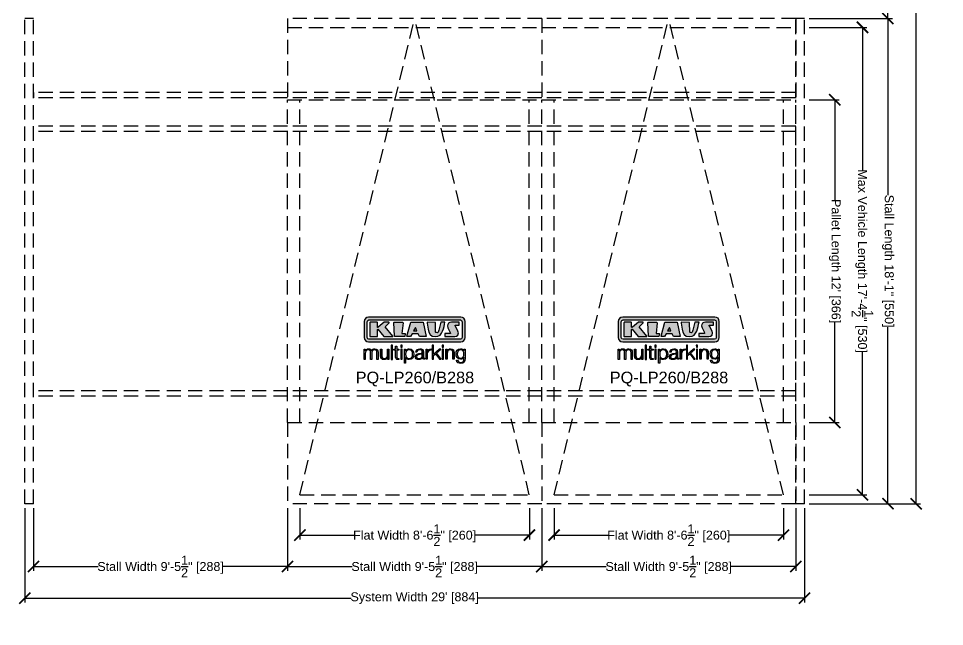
# Model space of a CAD drawing. Extents: x -210816 to 22943, y 10566 to 41486.
# Drawn here: x 12398.8 to 12812, y 19899.2 to 20170.5 of the extents above; entities that cross this region are included whole.
import ezdxf

# ---------------------------------------------------------------- set-up
doc = ezdxf.new("R2010")
doc.units = 0
doc.header["$MEASUREMENT"] = 0
doc.linetypes.add('DASHED', pattern=[0.2067, 0.1654, -0.0413])
doc.linetypes.add('HIDDEN', pattern=[9.525, 6.35, -3.175])
doc.layers.get('0').update_dxf_attribs({"linetype": 'CONTINUOUS'})
doc.layers.get('DEFPOINTS').update_dxf_attribs({"linetype": 'CONTINUOUS'})
for name, color, linetype in [('DIM', 6, 'CONTINUOUS'), ('KLAUS', 30, 'CONTINUOUS'), ('LOGO', 7, 'CONTINUOUS')]:
    doc.layers.add(name, color=color, linetype=linetype)
doc.styles.get("Standard").update_dxf_attribs({"font": 'arial.ttf'})
doc.dimstyles.get("Standard").update_dxf_attribs({"dimtxt": 5, "dimasz": 5, "dimexe": 2, "dimexo": 2, "dimgap": 0.09, "dimtad": 0, "dimtih": 1, "dimtoh": 1, "dimdec": 1, "dimzin": 0, "dimdsep": 46, "dimlunit": 4, "dimtxsty": 'Standard', "dimblk": 'ARCHTICK', "dimcen": -0.09, "dimadec": 0, "dimazin": 0, "dimtfac": 1, "dimtdec": 4, "dimtofl": 0, "dimtmove": 0, "dimatfit": 3, "dimldrblk": 'ARCHTICK', "dimfxl": 1, "dimtolj": 1, "dimtzin": 0, "dimarcsym": 0})

# ---------------------------------------------------------------- blocks, each defined once
blk = doc.blocks.new('KLAUS')
at = {"layer": 'LOGO'}
h = blk.add_hatch(color=8, dxfattribs=at)
h.dxf.hatch_style = 2
edge = h.paths.add_edge_path()
edge.add_spline(control_points=[(3.6, 29.09), (2.88, 29.09), (2.3, 28.51), (2.3, 27.8), (2.3, 27.8), (2.3, 16.11), (2.3, 16.11), (2.3, 15.39), (2.88, 14.81), (3.6, 14.81), (3.6, 14.81), (71.16, 14.81), (71.16, 14.81), (71.88, 14.81), (72.46, 15.39), (72.46, 16.11), (72.46, 16.11), (72.46, 27.8), (72.46, 27.8), (72.46, 28.51), (71.88, 29.09), (71.16, 29.09), (71.16, 29.09), (3.6, 29.09), (3.6, 29.09), (3.6, 29.09), (3.6, 29.09), (3.6, 29.09)], knot_values=[0, 0, 0, 0, 1, 1, 1, 2, 2, 2, 3, 3, 3, 4, 4, 4, 5, 5, 5, 6, 6, 6, 7, 7, 7, 8, 8, 8, 9, 9, 9, 9], degree=3, periodic=0)
edge = h.paths.add_edge_path()
edge.add_spline(control_points=[(3.35, 31.23), (3.35, 31.23), (71.47, 31.23), (71.47, 31.23), (73.26, 31.23), (74.71, 29.77), (74.71, 27.99), (74.71, 27.99), (74.71, 16.17), (74.71, 16.17), (74.71, 14.38), (73.26, 12.93), (71.47, 12.93), (71.47, 12.93), (3.35, 12.93), (3.35, 12.93), (1.56, 12.93), (0.11, 14.38), (0.11, 16.17), (0.11, 16.17), (0.11, 27.99), (0.11, 27.99), (0.11, 29.77), (1.56, 31.23), (3.35, 31.23), (3.35, 31.23), (3.35, 31.23), (3.35, 31.23)], knot_values=[0, 0, 0, 0, 1, 1, 1, 2, 2, 2, 3, 3, 3, 4, 4, 4, 5, 5, 5, 6, 6, 6, 7, 7, 7, 8, 8, 8, 9, 9, 9, 9], degree=3, periodic=0)
h = blk.add_hatch(color=8, dxfattribs=at)
h.dxf.hatch_style = 2
edge = h.paths.add_edge_path()
edge.add_spline(control_points=[(4.5, 27.33), (4.5, 27.33), (9.7, 27.33), (9.7, 27.33), (9.84, 27.33), (9.96, 27.22), (9.96, 27.08), (9.96, 27.08), (9.96, 23.69), (9.96, 23.69), (9.96, 23.69), (9.94, 23.64), (10.04, 23.59), (10.14, 23.53), (10.2, 23.57), (10.2, 23.57), (10.2, 23.57), (10.51, 23.75), (10.51, 23.75), (10.51, 23.75), (14.94, 27.33), (14.94, 27.33), (14.94, 27.33), (18.41, 27.33), (18.41, 27.33), (18.41, 27.33), (18.49, 27.33), (18.56, 27.2), (18.65, 27.04), (18.53, 26.91), (18.53, 26.91), (18.53, 26.91), (15.49, 24.11), (15.49, 24.11), (15.49, 24.11), (21.14, 17.06), (21.14, 17.06), (21.14, 17.06), (21.13, 16.91), (21.13, 16.91), (21.08, 16.84), (20.99, 16.82), (20.99, 16.82), (20.99, 16.82), (14.7, 16.82), (14.7, 16.82), (14.7, 16.82), (10.26, 22.17), (10.26, 22.17), (10.26, 22.17), (10.19, 22.24), (10.08, 22.21), (9.97, 22.18), (9.96, 22.11), (9.96, 22.11), (9.96, 22.11), (9.96, 17.08), (9.96, 17.08), (9.96, 16.94), (9.84, 16.82), (9.7, 16.82), (9.7, 16.82), (4.5, 16.82), (4.5, 16.82), (4.36, 16.82), (4.25, 16.94), (4.25, 17.08), (4.25, 17.08), (4.25, 27.08), (4.25, 27.08), (4.25, 27.22), (4.36, 27.33), (4.5, 27.33), (4.5, 27.33), (4.5, 27.33), (4.5, 27.33)], knot_values=[0, 0, 0, 0, 1, 1, 1, 2, 2, 2, 3, 3, 3, 4, 4, 4, 5, 5, 5, 6, 6, 6, 7, 7, 7, 8, 8, 8, 9, 9, 9, 10, 10, 10, 11, 11, 11, 12, 12, 12, 13, 13, 13, 14, 14, 14, 15, 15, 15, 16, 16, 16, 17, 17, 17, 18, 18, 18, 19, 19, 19, 20, 20, 20, 21, 21, 21, 22, 22, 22, 23, 23, 23, 24, 24, 24, 25, 25, 25, 25], degree=3, periodic=0)
h = blk.add_hatch(color=8, dxfattribs=at)
h.dxf.hatch_style = 2
h.paths.add_polyline_path([(22.42, 17.06), (21.97, 27.15), (22.24, 27.33), (28.55, 27.33), (28.86, 26.97), (28.01, 19.08), (30.26, 19.07), (30.44, 18.95), (30.08, 16.95), (29.49, 16.82), (22.6, 16.82)])
h = blk.add_hatch(color=8, dxfattribs=at)
h.paths.add_polyline_path([(36.52, 21.01), (38.93, 21.01), (37.87, 23.57)])
h.paths.add_polyline_path([(34.52, 27.33), (43.65, 27.33), (45.76, 16.94), (45.57, 16.82), (40.83, 16.82), (39.89, 18.95), (35.42, 18.95), (34.27, 16.82), (31.78, 16.82), (31.66, 17)])
h = blk.add_hatch(color=8, dxfattribs=at)
h.dxf.hatch_style = 2
edge = h.paths.add_edge_path()
edge.add_spline(control_points=[(52.69, 27.32), (52.69, 27.32), (52.88, 20.14), (52.88, 20.14), (53.01, 19.89), (53.2, 19.77), (53.43, 19.71), (53.91, 19.59), (54.43, 19.57), (54.64, 20.03), (55.23, 21.34), (56.27, 25.45), (56.6, 27.33), (56.6, 27.33), (59.77, 27.33), (59.77, 27.33), (58.77, 23.9), (58.56, 16.82), (52.63, 16.76), (48.72, 16.72), (48.01, 19.35), (47.27, 22.24), (46.89, 23.68), (46.54, 27.33), (46.54, 27.33), (46.54, 27.33), (52.69, 27.32), (52.69, 27.32), (52.69, 27.32), (52.69, 27.32), (52.69, 27.32)], knot_values=[0, 0, 0, 0, 1, 1, 1, 2, 2, 2, 3, 3, 3, 4, 4, 4, 5, 5, 5, 6, 6, 6, 7, 7, 7, 8, 8, 8, 9, 9, 9, 10, 10, 10, 10], degree=3, periodic=0)
h = blk.add_hatch(color=8, dxfattribs=at)
h.dxf.hatch_style = 2
edge = h.paths.add_edge_path()
edge.add_spline(control_points=[(64.46, 27.33), (64.46, 27.33), (70.31, 27.33), (70.31, 27.33), (70.31, 26.52), (70.31, 26.02), (70.31, 25.12), (70.31, 25.12), (67.3, 25.12), (67.3, 25.12), (67.24, 25.04), (67.25, 25.11), (67.25, 24.91), (67.25, 24.88), (69.73, 20.38), (69.73, 19.57), (69.73, 16.4), (67.22, 16.81), (65.9, 16.82), (65.9, 16.82), (59.59, 16.82), (59.59, 16.82), (59.59, 17.76), (59.59, 18.23), (59.59, 19.14), (59.59, 19.14), (63.75, 19.14), (63.75, 19.14), (63.82, 19.22), (63.81, 19.11), (63.81, 19.31), (63.81, 20.32), (61.58, 23.06), (61.58, 24.63), (61.58, 26.33), (62.83, 27.34), (64.46, 27.33), (64.46, 27.33), (64.46, 27.33), (64.46, 27.33)], knot_values=[0, 0, 0, 0, 1, 1, 1, 2, 2, 2, 3, 3, 3, 4, 4, 4, 5, 5, 5, 6, 6, 6, 7, 7, 7, 8, 8, 8, 9, 9, 9, 10, 10, 10, 11, 11, 11, 12, 12, 12, 13, 13, 13, 13], degree=3, periodic=0)
h = blk.add_hatch(color=30, dxfattribs=at)
h.dxf.hatch_style = 2
edge = h.paths.add_edge_path()
edge.add_spline(control_points=[(0, 0), (0, 0), (0.92, 0), (0.92, 0), (0.92, 0), (0.92, 4.22), (0.92, 4.22), (0.94, 5.8), (1.58, 7), (3.18, 7), (4.35, 7), (4.77, 6.15), (4.76, 5.12), (4.76, 5.12), (4.76, 0), (4.76, 0), (4.76, 0), (5.68, 0), (5.68, 0), (5.68, 0), (5.68, 4.27), (5.68, 4.27), (5.68, 5.68), (6.14, 7), (7.73, 7), (9.05, 7), (9.52, 6.32), (9.52, 5.08), (9.52, 5.08), (9.52, 0), (9.52, 0), (9.52, 0), (10.44, 0), (10.44, 0), (10.44, 0), (10.44, 5.12), (10.44, 5.12), (10.44, 6.91), (9.59, 7.77), (7.94, 7.77), (6.94, 7.77), (5.99, 7.29), (5.54, 6.3), (5.26, 7.29), (4.36, 7.77), (3.37, 7.77), (2.17, 7.77), (1.38, 7.19), (0.89, 6.28), (0.89, 6.28), (0.85, 6.28), (0.85, 6.28), (0.85, 6.28), (0.85, 7.55), (0.85, 7.55), (0.85, 7.55), (0, 7.55), (0, 7.55), (0, 7.55), (0, 0), (0, 0), (0, 0), (0, 0), (0, 0)], knot_values=[0, 0, 0, 0, 1, 1, 1, 2, 2, 2, 3, 3, 3, 4, 4, 4, 5, 5, 5, 6, 6, 6, 7, 7, 7, 8, 8, 8, 9, 9, 9, 10, 10, 10, 11, 11, 11, 12, 12, 12, 13, 13, 13, 14, 14, 14, 15, 15, 15, 16, 16, 16, 17, 17, 17, 18, 18, 18, 19, 19, 19, 20, 20, 20, 21, 21, 21, 21], degree=3, periodic=0)
h = blk.add_hatch(color=30, dxfattribs=at)
h.dxf.hatch_style = 2
edge = h.paths.add_edge_path()
edge.add_spline(control_points=[(18.31, 7.55), (18.31, 7.55), (17.39, 7.55), (17.39, 7.55), (17.39, 7.55), (17.39, 3.59), (17.39, 3.59), (17.39, 2.05), (16.7, 0.56), (15.12, 0.56), (13.66, 0.56), (13.15, 1.27), (13.1, 2.64), (13.1, 2.64), (13.1, 7.55), (13.1, 7.55), (13.1, 7.55), (12.18, 7.55), (12.18, 7.55), (12.18, 7.55), (12.18, 2.65), (12.18, 2.65), (12.18, 0.89), (12.93, -0.22), (14.83, -0.22), (15.96, -0.22), (16.95, 0.35), (17.44, 1.36), (17.44, 1.36), (17.47, 1.36), (17.47, 1.36), (17.47, 1.36), (17.47, 0), (17.47, 0), (17.47, 0), (18.31, 0), (18.31, 0), (18.31, 0), (18.31, 7.55), (18.31, 7.55), (18.31, 7.55), (18.31, 7.55), (18.31, 7.55)], knot_values=[0, 0, 0, 0, 1, 1, 1, 2, 2, 2, 3, 3, 3, 4, 4, 4, 5, 5, 5, 6, 6, 6, 7, 7, 7, 8, 8, 8, 9, 9, 9, 10, 10, 10, 11, 11, 11, 12, 12, 12, 13, 13, 13, 14, 14, 14, 14], degree=3, periodic=0)
h = blk.add_hatch(color=30, dxfattribs=at)
h.dxf.hatch_style = 2
h.paths.add_polyline_path([(20.07, 0), (20.99, 0), (20.99, 10.45), (20.07, 10.45)])
h = blk.add_hatch(color=30, dxfattribs=at)
h.dxf.hatch_style = 2
edge = h.paths.add_edge_path()
edge.add_spline(control_points=[(24.22, 9.82), (24.22, 9.82), (23.3, 9.82), (23.3, 9.82), (23.3, 9.82), (23.3, 7.55), (23.3, 7.55), (23.3, 7.55), (21.98, 7.55), (21.98, 7.55), (21.98, 7.55), (21.98, 6.78), (21.98, 6.78), (21.98, 6.78), (23.3, 6.78), (23.3, 6.78), (23.3, 6.78), (23.3, 1.61), (23.3, 1.61), (23.28, 0.32), (23.71, -0.09), (24.94, -0.09), (25.22, -0.09), (25.48, -0.06), (25.76, -0.06), (25.76, -0.06), (25.76, 0.73), (25.76, 0.73), (25.5, 0.7), (25.23, 0.69), (24.97, 0.69), (24.31, 0.73), (24.22, 1.08), (24.22, 1.68), (24.22, 1.68), (24.22, 6.78), (24.22, 6.78), (24.22, 6.78), (25.76, 6.78), (25.76, 6.78), (25.76, 6.78), (25.76, 7.55), (25.76, 7.55), (25.76, 7.55), (24.22, 7.55), (24.22, 7.55), (24.22, 7.55), (24.22, 9.82), (24.22, 9.82), (24.22, 9.82), (24.22, 9.82), (24.22, 9.82)], knot_values=[0, 0, 0, 0, 1, 1, 1, 2, 2, 2, 3, 3, 3, 4, 4, 4, 5, 5, 5, 6, 6, 6, 7, 7, 7, 8, 8, 8, 9, 9, 9, 10, 10, 10, 11, 11, 11, 12, 12, 12, 13, 13, 13, 14, 14, 14, 15, 15, 15, 16, 16, 16, 17, 17, 17, 17], degree=3, periodic=0)
h = blk.add_hatch(color=30, dxfattribs=at)
h.paths.add_polyline_path([(27.1, 0), (28.03, 0), (28.03, 7.55), (27.1, 7.55)])
h.paths.add_polyline_path([(27.1, 8.98), (28.03, 8.98), (28.03, 10.45), (27.1, 10.45)])
h = blk.add_hatch(color=30, dxfattribs=at)
edge = h.paths.add_edge_path()
edge.add_spline(control_points=[(35.84, 3.78), (35.84, 2.21), (35.12, 0.56), (33.37, 0.56), (31.4, 0.56), (30.72, 2.21), (30.72, 3.78), (30.72, 5.49), (31.33, 7), (33.37, 7), (35.12, 7), (35.84, 5.34), (35.84, 3.78), (35.84, 3.78), (35.84, 3.78), (35.84, 3.78)], knot_values=[0, 0, 0, 0, 1, 1, 1, 2, 2, 2, 3, 3, 3, 4, 4, 4, 5, 5, 5, 5], degree=3, periodic=0)
edge = h.paths.add_edge_path()
edge.add_spline(control_points=[(29.79, -2.8), (29.79, -2.8), (30.72, -2.8), (30.72, -2.8), (30.72, -2.8), (30.72, 1.43), (30.72, 1.43), (30.72, 1.43), (30.74, 1.43), (30.74, 1.43), (31.14, 0.35), (32.24, -0.22), (33.37, -0.22), (35.66, -0.22), (36.76, 1.64), (36.76, 3.78), (36.76, 5.91), (35.66, 7.77), (33.37, 7.77), (32.15, 7.77), (31.1, 7.14), (30.67, 6.12), (30.67, 6.12), (30.64, 6.12), (30.64, 6.12), (30.64, 6.12), (30.64, 7.55), (30.64, 7.55), (30.64, 7.55), (29.79, 7.55), (29.79, 7.55), (29.79, 7.55), (29.79, -2.8), (29.79, -2.8), (29.79, -2.8), (29.79, -2.8), (29.79, -2.8)], knot_values=[0, 0, 0, 0, 1, 1, 1, 2, 2, 2, 3, 3, 3, 4, 4, 4, 5, 5, 5, 6, 6, 6, 7, 7, 7, 8, 8, 8, 9, 9, 9, 10, 10, 10, 11, 11, 11, 12, 12, 12, 12], degree=3, periodic=0)
h = blk.add_hatch(color=30, dxfattribs=at)
edge = h.paths.add_edge_path()
edge.add_spline(control_points=[(43.03, 2.93), (43.04, 1.45), (41.8, 0.56), (40.39, 0.56), (39.53, 0.56), (38.71, 1.13), (38.71, 2.05), (38.71, 3.53), (40.66, 3.51), (42.22, 3.79), (42.47, 3.84), (42.88, 3.91), (43, 4.13), (43, 4.13), (43.03, 4.13), (43.03, 4.13), (43.03, 4.13), (43.03, 2.93), (43.03, 2.93), (43.03, 2.93), (43.03, 2.93), (43.03, 2.93)], knot_values=[0, 0, 0, 0, 1, 1, 1, 2, 2, 2, 3, 3, 3, 4, 4, 4, 5, 5, 5, 6, 6, 6, 7, 7, 7, 7], degree=3, periodic=0)
edge = h.paths.add_edge_path()
edge.add_spline(control_points=[(39.03, 5.24), (39.06, 6.47), (39.91, 7), (41.05, 7), (42.14, 7), (43.03, 6.69), (43.03, 5.45), (43.03, 4.61), (42.6, 4.51), (41.84, 4.42), (39.85, 4.19), (37.79, 4.11), (37.79, 1.99), (37.79, 0.47), (38.93, -0.22), (40.32, -0.22), (41.77, -0.22), (42.43, 0.34), (43.07, 1.32), (43.07, 1.32), (43.1, 1.32), (43.1, 1.32), (43.1, 0.53), (43.25, 0), (44.19, 0), (44.43, 0), (44.58, 0.01), (44.79, 0.06), (44.79, 0.06), (44.79, 0.83), (44.79, 0.83), (44.71, 0.81), (44.6, 0.78), (44.49, 0.78), (44.13, 0.78), (43.95, 0.98), (43.95, 1.33), (43.95, 1.33), (43.95, 5.34), (43.95, 5.34), (43.95, 7.36), (42.5, 7.77), (41.17, 7.77), (39.44, 7.77), (38.2, 7.01), (38.11, 5.24), (38.11, 5.24), (39.03, 5.24), (39.03, 5.24), (39.03, 5.24), (39.03, 5.24), (39.03, 5.24)], knot_values=[0, 0, 0, 0, 1, 1, 1, 2, 2, 2, 3, 3, 3, 4, 4, 4, 5, 5, 5, 6, 6, 6, 7, 7, 7, 8, 8, 8, 9, 9, 9, 10, 10, 10, 11, 11, 11, 12, 12, 12, 13, 13, 13, 14, 14, 14, 15, 15, 15, 16, 16, 16, 17, 17, 17, 17], degree=3, periodic=0)
h = blk.add_hatch(color=30, dxfattribs=at)
h.dxf.hatch_style = 2
edge = h.paths.add_edge_path()
edge.add_spline(control_points=[(45.79, 0), (45.79, 0), (46.71, 0), (46.71, 0), (46.71, 0), (46.71, 4.03), (46.71, 4.03), (46.71, 5.59), (47.85, 6.82), (49.52, 6.73), (49.52, 6.73), (49.52, 7.66), (49.52, 7.66), (48.16, 7.72), (47.14, 7), (46.67, 5.78), (46.67, 5.78), (46.64, 5.78), (46.64, 5.78), (46.64, 5.78), (46.64, 7.55), (46.64, 7.55), (46.64, 7.55), (45.79, 7.55), (45.79, 7.55), (45.79, 7.55), (45.79, 0), (45.79, 0), (45.79, 0), (45.79, 0), (45.79, 0)], knot_values=[0, 0, 0, 0, 1, 1, 1, 2, 2, 2, 3, 3, 3, 4, 4, 4, 5, 5, 5, 6, 6, 6, 7, 7, 7, 8, 8, 8, 9, 9, 9, 10, 10, 10, 10], degree=3, periodic=0)
h = blk.add_hatch(color=30, dxfattribs=at)
h.dxf.hatch_style = 2
h.paths.add_polyline_path([(50.4, 0), (51.32, 0), (51.32, 2.87), (52.82, 4.11), (55.8, 0), (56.96, 0), (53.52, 4.76), (56.74, 7.55), (55.51, 7.55), (51.32, 3.89), (51.32, 10.45), (50.4, 10.45)])
h = blk.add_hatch(color=30, dxfattribs=at)
h.paths.add_polyline_path([(57.74, 0), (58.66, 0), (58.66, 7.55), (57.74, 7.55)])
h.paths.add_polyline_path([(57.74, 8.98), (58.66, 8.98), (58.66, 10.45), (57.74, 10.45)])
h = blk.add_hatch(color=30, dxfattribs=at)
h.dxf.hatch_style = 2
edge = h.paths.add_edge_path()
edge.add_spline(control_points=[(60.41, 0), (60.41, 0), (61.33, 0), (61.33, 0), (61.33, 0), (61.33, 4.41), (61.33, 4.41), (61.36, 5.89), (62.24, 7), (63.7, 7), (65.2, 7), (65.62, 6.02), (65.62, 4.71), (65.62, 4.71), (65.62, 0), (65.62, 0), (65.62, 0), (66.54, 0), (66.54, 0), (66.54, 0), (66.54, 4.86), (66.54, 4.86), (66.54, 6.66), (65.9, 7.77), (63.78, 7.77), (62.71, 7.77), (61.7, 7.16), (61.36, 6.25), (61.36, 6.25), (61.33, 6.25), (61.33, 6.25), (61.33, 6.25), (61.33, 7.55), (61.33, 7.55), (61.33, 7.55), (60.41, 7.55), (60.41, 7.55), (60.41, 7.55), (60.41, 0), (60.41, 0), (60.41, 0), (60.41, 0), (60.41, 0)], knot_values=[0, 0, 0, 0, 1, 1, 1, 2, 2, 2, 3, 3, 3, 4, 4, 4, 5, 5, 5, 6, 6, 6, 7, 7, 7, 8, 8, 8, 9, 9, 9, 10, 10, 10, 11, 11, 11, 12, 12, 12, 13, 13, 13, 14, 14, 14, 14], degree=3, periodic=0)
h = blk.add_hatch(color=30, dxfattribs=at)
edge = h.paths.add_edge_path()
edge.add_spline(control_points=[(71.32, 0.86), (69.62, 0.86), (68.83, 2.34), (68.83, 3.86), (68.83, 5.43), (69.56, 7), (71.32, 7), (73.06, 7), (73.75, 5.34), (73.75, 3.86), (73.75, 2.33), (72.91, 0.86), (71.32, 0.86), (71.32, 0.86), (71.32, 0.86), (71.32, 0.86)], knot_values=[0, 0, 0, 0, 1, 1, 1, 2, 2, 2, 3, 3, 3, 4, 4, 4, 5, 5, 5, 5], degree=3, periodic=0)
edge = h.paths.add_edge_path()
edge.add_spline(control_points=[(74.67, 7.55), (74.67, 7.55), (73.75, 7.55), (73.75, 7.55), (73.75, 7.55), (73.75, 6.25), (73.75, 6.25), (73.75, 6.25), (73.72, 6.25), (73.72, 6.25), (73.35, 7.09), (72.41, 7.77), (71.32, 7.77), (69.13, 7.77), (67.9, 6.05), (67.9, 3.97), (67.9, 1.82), (68.9, 0.09), (71.32, 0.09), (72.4, 0.09), (73.29, 0.72), (73.72, 1.64), (73.72, 1.64), (73.75, 1.64), (73.75, 1.64), (73.75, 1.64), (73.75, 0.61), (73.75, 0.61), (73.75, -1.23), (73.01, -2.24), (71.32, -2.24), (70.29, -2.24), (69.31, -1.85), (69.1, -0.73), (69.1, -0.73), (68.18, -0.73), (68.18, -0.73), (68.31, -2.34), (69.81, -3.02), (71.32, -3.02), (73.79, -3.02), (74.65, -1.64), (74.67, 0.61), (74.67, 0.61), (74.67, 7.55), (74.67, 7.55), (74.67, 7.55), (74.67, 7.55), (74.67, 7.55)], knot_values=[0, 0, 0, 0, 1, 1, 1, 2, 2, 2, 3, 3, 3, 4, 4, 4, 5, 5, 5, 6, 6, 6, 7, 7, 7, 8, 8, 8, 9, 9, 9, 10, 10, 10, 11, 11, 11, 12, 12, 12, 13, 13, 13, 14, 14, 14, 15, 15, 15, 16, 16, 16, 16], degree=3, periodic=0)
for points in [[(22.42, 17.06), (21.97, 27.15), (22.24, 27.33), (28.55, 27.33), (28.86, 26.97), (28.01, 19.08), (30.26, 19.07), (30.44, 18.95), (30.08, 16.95), (29.49, 16.82), (22.6, 16.82), (22.42, 17.06), (22.42, 17.06)], [(34.52, 27.33), (43.65, 27.33), (45.76, 16.94), (45.57, 16.82), (40.83, 16.82), (39.89, 18.95), (35.42, 18.95), (34.27, 16.82), (31.78, 16.82), (31.66, 17), (34.52, 27.33), (34.52, 27.33)], [(36.52, 21.01), (38.93, 21.01), (37.87, 23.57), (36.52, 21.01), (36.52, 21.01)], [(20.07, 0), (20.99, 0), (20.99, 10.45), (20.07, 10.45), (20.07, 0), (20.07, 0)], [(27.1, 8.98), (28.03, 8.98), (28.03, 10.45), (27.1, 10.45), (27.1, 8.98), (27.1, 8.98)], [(27.1, 0), (28.03, 0), (28.03, 7.55), (27.1, 7.55), (27.1, 0), (27.1, 0)], [(50.4, 0), (51.32, 0), (51.32, 2.87), (52.82, 4.11), (55.8, 0), (56.96, 0), (53.52, 4.76), (56.74, 7.55), (55.51, 7.55), (51.32, 3.89), (51.32, 10.45), (50.4, 10.45), (50.4, 0), (50.4, 0)], [(57.74, 8.98), (58.66, 8.98), (58.66, 10.45), (57.74, 10.45), (57.74, 8.98), (57.74, 8.98)], [(57.74, 0), (58.66, 0), (58.66, 7.55), (57.74, 7.55), (57.74, 0), (57.74, 0)]]:
    blk.add_lwpolyline(points, dxfattribs=at)
for points, knots in [([(3.35, 31.23), (3.35, 31.23), (71.47, 31.23), (71.47, 31.23), (73.26, 31.23), (74.71, 29.77), (74.71, 27.99), (74.71, 27.99), (74.71, 16.17), (74.71, 16.17), (74.71, 14.38), (73.26, 12.93), (71.47, 12.93), (71.47, 12.93), (3.35, 12.93), (3.35, 12.93), (1.56, 12.93), (0.11, 14.38), (0.11, 16.17), (0.11, 16.17), (0.11, 27.99), (0.11, 27.99), (0.11, 29.77), (1.56, 31.23), (3.35, 31.23), (3.35, 31.23), (3.35, 31.23), (3.35, 31.23)], [0, 0, 0, 0, 1, 1, 1, 2, 2, 2, 3, 3, 3, 4, 4, 4, 5, 5, 5, 6, 6, 6, 7, 7, 7, 8, 8, 8, 9, 9, 9, 9]), ([(3.6, 29.09), (2.88, 29.09), (2.3, 28.51), (2.3, 27.8), (2.3, 27.8), (2.3, 16.11), (2.3, 16.11), (2.3, 15.39), (2.88, 14.81), (3.6, 14.81), (3.6, 14.81), (71.16, 14.81), (71.16, 14.81), (71.88, 14.81), (72.46, 15.39), (72.46, 16.11), (72.46, 16.11), (72.46, 27.8), (72.46, 27.8), (72.46, 28.51), (71.88, 29.09), (71.16, 29.09), (71.16, 29.09), (3.6, 29.09), (3.6, 29.09), (3.6, 29.09), (3.6, 29.09), (3.6, 29.09)], [0, 0, 0, 0, 1, 1, 1, 2, 2, 2, 3, 3, 3, 4, 4, 4, 5, 5, 5, 6, 6, 6, 7, 7, 7, 8, 8, 8, 9, 9, 9, 9]), ([(4.5, 27.33), (4.5, 27.33), (9.7, 27.33), (9.7, 27.33), (9.84, 27.33), (9.96, 27.22), (9.96, 27.08), (9.96, 27.08), (9.96, 23.69), (9.96, 23.69), (9.96, 23.69), (9.94, 23.64), (10.04, 23.59), (10.14, 23.53), (10.2, 23.57), (10.2, 23.57), (10.2, 23.57), (10.51, 23.75), (10.51, 23.75), (10.51, 23.75), (14.94, 27.33), (14.94, 27.33), (14.94, 27.33), (18.41, 27.33), (18.41, 27.33), (18.41, 27.33), (18.49, 27.33), (18.56, 27.2), (18.65, 27.04), (18.53, 26.91), (18.53, 26.91), (18.53, 26.91), (15.49, 24.11), (15.49, 24.11), (15.49, 24.11), (21.14, 17.06), (21.14, 17.06), (21.14, 17.06), (21.13, 16.91), (21.13, 16.91), (21.08, 16.84), (20.99, 16.82), (20.99, 16.82), (20.99, 16.82), (14.7, 16.82), (14.7, 16.82), (14.7, 16.82), (10.26, 22.17), (10.26, 22.17), (10.26, 22.17), (10.19, 22.24), (10.08, 22.21), (9.97, 22.18), (9.96, 22.11), (9.96, 22.11), (9.96, 22.11), (9.96, 17.08), (9.96, 17.08), (9.96, 16.94), (9.84, 16.82), (9.7, 16.82), (9.7, 16.82), (4.5, 16.82), (4.5, 16.82), (4.36, 16.82), (4.25, 16.94), (4.25, 17.08), (4.25, 17.08), (4.25, 27.08), (4.25, 27.08), (4.25, 27.22), (4.36, 27.33), (4.5, 27.33), (4.5, 27.33), (4.5, 27.33), (4.5, 27.33)], [0, 0, 0, 0, 1, 1, 1, 2, 2, 2, 3, 3, 3, 4, 4, 4, 5, 5, 5, 6, 6, 6, 7, 7, 7, 8, 8, 8, 9, 9, 9, 10, 10, 10, 11, 11, 11, 12, 12, 12, 13, 13, 13, 14, 14, 14, 15, 15, 15, 16, 16, 16, 17, 17, 17, 18, 18, 18, 19, 19, 19, 20, 20, 20, 21, 21, 21, 22, 22, 22, 23, 23, 23, 24, 24, 24, 25, 25, 25, 25]), ([(52.69, 27.32), (52.69, 27.32), (52.88, 20.14), (52.88, 20.14), (53.01, 19.89), (53.2, 19.77), (53.43, 19.71), (53.91, 19.59), (54.43, 19.57), (54.64, 20.03), (55.23, 21.34), (56.27, 25.45), (56.6, 27.33), (56.6, 27.33), (59.77, 27.33), (59.77, 27.33), (58.77, 23.9), (58.56, 16.82), (52.63, 16.76), (48.72, 16.72), (48.01, 19.35), (47.27, 22.24), (46.89, 23.68), (46.54, 27.33), (46.54, 27.33), (46.54, 27.33), (52.69, 27.32), (52.69, 27.32), (52.69, 27.32), (52.69, 27.32), (52.69, 27.32)], [0, 0, 0, 0, 1, 1, 1, 2, 2, 2, 3, 3, 3, 4, 4, 4, 5, 5, 5, 6, 6, 6, 7, 7, 7, 8, 8, 8, 9, 9, 9, 10, 10, 10, 10]), ([(64.46, 27.33), (64.46, 27.33), (70.31, 27.33), (70.31, 27.33), (70.31, 26.52), (70.31, 26.02), (70.31, 25.12), (70.31, 25.12), (67.3, 25.12), (67.3, 25.12), (67.24, 25.04), (67.25, 25.11), (67.25, 24.91), (67.25, 24.88), (69.73, 20.38), (69.73, 19.57), (69.73, 16.4), (67.22, 16.81), (65.9, 16.82), (65.9, 16.82), (59.59, 16.82), (59.59, 16.82), (59.59, 17.76), (59.59, 18.23), (59.59, 19.14), (59.59, 19.14), (63.75, 19.14), (63.75, 19.14), (63.82, 19.22), (63.81, 19.11), (63.81, 19.31), (63.81, 20.32), (61.58, 23.06), (61.58, 24.63), (61.58, 26.33), (62.83, 27.34), (64.46, 27.33), (64.46, 27.33), (64.46, 27.33), (64.46, 27.33)], [0, 0, 0, 0, 1, 1, 1, 2, 2, 2, 3, 3, 3, 4, 4, 4, 5, 5, 5, 6, 6, 6, 7, 7, 7, 8, 8, 8, 9, 9, 9, 10, 10, 10, 11, 11, 11, 12, 12, 12, 13, 13, 13, 13]), ([(0, 0), (0, 0), (0.92, 0), (0.92, 0), (0.92, 0), (0.92, 4.22), (0.92, 4.22), (0.94, 5.8), (1.58, 7), (3.18, 7), (4.35, 7), (4.77, 6.15), (4.76, 5.12), (4.76, 5.12), (4.76, 0), (4.76, 0), (4.76, 0), (5.68, 0), (5.68, 0), (5.68, 0), (5.68, 4.27), (5.68, 4.27), (5.68, 5.68), (6.14, 7), (7.73, 7), (9.05, 7), (9.52, 6.32), (9.52, 5.08), (9.52, 5.08), (9.52, 0), (9.52, 0), (9.52, 0), (10.44, 0), (10.44, 0), (10.44, 0), (10.44, 5.12), (10.44, 5.12), (10.44, 6.91), (9.59, 7.77), (7.94, 7.77), (6.94, 7.77), (5.99, 7.29), (5.54, 6.3), (5.26, 7.29), (4.36, 7.77), (3.37, 7.77), (2.17, 7.77), (1.38, 7.19), (0.89, 6.28), (0.89, 6.28), (0.85, 6.28), (0.85, 6.28), (0.85, 6.28), (0.85, 7.55), (0.85, 7.55), (0.85, 7.55), (0, 7.55), (0, 7.55), (0, 7.55), (0, 0), (0, 0), (0, 0), (0, 0), (0, 0)], [0, 0, 0, 0, 1, 1, 1, 2, 2, 2, 3, 3, 3, 4, 4, 4, 5, 5, 5, 6, 6, 6, 7, 7, 7, 8, 8, 8, 9, 9, 9, 10, 10, 10, 11, 11, 11, 12, 12, 12, 13, 13, 13, 14, 14, 14, 15, 15, 15, 16, 16, 16, 17, 17, 17, 18, 18, 18, 19, 19, 19, 20, 20, 20, 21, 21, 21, 21]), ([(18.31, 7.55), (18.31, 7.55), (17.39, 7.55), (17.39, 7.55), (17.39, 7.55), (17.39, 3.59), (17.39, 3.59), (17.39, 2.05), (16.7, 0.56), (15.12, 0.56), (13.66, 0.56), (13.15, 1.27), (13.1, 2.64), (13.1, 2.64), (13.1, 7.55), (13.1, 7.55), (13.1, 7.55), (12.18, 7.55), (12.18, 7.55), (12.18, 7.55), (12.18, 2.65), (12.18, 2.65), (12.18, 0.89), (12.93, -0.22), (14.83, -0.22), (15.96, -0.22), (16.95, 0.35), (17.44, 1.36), (17.44, 1.36), (17.47, 1.36), (17.47, 1.36), (17.47, 1.36), (17.47, 0), (17.47, 0), (17.47, 0), (18.31, 0), (18.31, 0), (18.31, 0), (18.31, 7.55), (18.31, 7.55), (18.31, 7.55), (18.31, 7.55), (18.31, 7.55)], [0, 0, 0, 0, 1, 1, 1, 2, 2, 2, 3, 3, 3, 4, 4, 4, 5, 5, 5, 6, 6, 6, 7, 7, 7, 8, 8, 8, 9, 9, 9, 10, 10, 10, 11, 11, 11, 12, 12, 12, 13, 13, 13, 14, 14, 14, 14]), ([(24.22, 9.82), (24.22, 9.82), (23.3, 9.82), (23.3, 9.82), (23.3, 9.82), (23.3, 7.55), (23.3, 7.55), (23.3, 7.55), (21.98, 7.55), (21.98, 7.55), (21.98, 7.55), (21.98, 6.78), (21.98, 6.78), (21.98, 6.78), (23.3, 6.78), (23.3, 6.78), (23.3, 6.78), (23.3, 1.61), (23.3, 1.61), (23.28, 0.32), (23.71, -0.09), (24.94, -0.09), (25.22, -0.09), (25.48, -0.06), (25.76, -0.06), (25.76, -0.06), (25.76, 0.73), (25.76, 0.73), (25.5, 0.7), (25.23, 0.69), (24.97, 0.69), (24.31, 0.73), (24.22, 1.08), (24.22, 1.68), (24.22, 1.68), (24.22, 6.78), (24.22, 6.78), (24.22, 6.78), (25.76, 6.78), (25.76, 6.78), (25.76, 6.78), (25.76, 7.55), (25.76, 7.55), (25.76, 7.55), (24.22, 7.55), (24.22, 7.55), (24.22, 7.55), (24.22, 9.82), (24.22, 9.82), (24.22, 9.82), (24.22, 9.82), (24.22, 9.82)], [0, 0, 0, 0, 1, 1, 1, 2, 2, 2, 3, 3, 3, 4, 4, 4, 5, 5, 5, 6, 6, 6, 7, 7, 7, 8, 8, 8, 9, 9, 9, 10, 10, 10, 11, 11, 11, 12, 12, 12, 13, 13, 13, 14, 14, 14, 15, 15, 15, 16, 16, 16, 17, 17, 17, 17]), ([(29.79, -2.8), (29.79, -2.8), (30.72, -2.8), (30.72, -2.8), (30.72, -2.8), (30.72, 1.43), (30.72, 1.43), (30.72, 1.43), (30.74, 1.43), (30.74, 1.43), (31.14, 0.35), (32.24, -0.22), (33.37, -0.22), (35.66, -0.22), (36.76, 1.64), (36.76, 3.78), (36.76, 5.91), (35.66, 7.77), (33.37, 7.77), (32.15, 7.77), (31.1, 7.14), (30.67, 6.12), (30.67, 6.12), (30.64, 6.12), (30.64, 6.12), (30.64, 6.12), (30.64, 7.55), (30.64, 7.55), (30.64, 7.55), (29.79, 7.55), (29.79, 7.55), (29.79, 7.55), (29.79, -2.8), (29.79, -2.8), (29.79, -2.8), (29.79, -2.8), (29.79, -2.8)], [0, 0, 0, 0, 1, 1, 1, 2, 2, 2, 3, 3, 3, 4, 4, 4, 5, 5, 5, 6, 6, 6, 7, 7, 7, 8, 8, 8, 9, 9, 9, 10, 10, 10, 11, 11, 11, 12, 12, 12, 12]), ([(35.84, 3.78), (35.84, 2.21), (35.12, 0.56), (33.37, 0.56), (31.4, 0.56), (30.72, 2.21), (30.72, 3.78), (30.72, 5.49), (31.33, 7), (33.37, 7), (35.12, 7), (35.84, 5.34), (35.84, 3.78), (35.84, 3.78), (35.84, 3.78), (35.84, 3.78)], [0, 0, 0, 0, 1, 1, 1, 2, 2, 2, 3, 3, 3, 4, 4, 4, 5, 5, 5, 5]), ([(39.03, 5.24), (39.06, 6.47), (39.91, 7), (41.05, 7), (42.14, 7), (43.03, 6.69), (43.03, 5.45), (43.03, 4.61), (42.6, 4.51), (41.84, 4.42), (39.85, 4.19), (37.79, 4.11), (37.79, 1.99), (37.79, 0.47), (38.93, -0.22), (40.32, -0.22), (41.77, -0.22), (42.43, 0.34), (43.07, 1.32), (43.07, 1.32), (43.1, 1.32), (43.1, 1.32), (43.1, 0.53), (43.25, 0), (44.19, 0), (44.43, 0), (44.58, 0.01), (44.79, 0.06), (44.79, 0.06), (44.79, 0.83), (44.79, 0.83), (44.71, 0.81), (44.6, 0.78), (44.49, 0.78), (44.13, 0.78), (43.95, 0.98), (43.95, 1.33), (43.95, 1.33), (43.95, 5.34), (43.95, 5.34), (43.95, 7.36), (42.5, 7.77), (41.17, 7.77), (39.44, 7.77), (38.2, 7.01), (38.11, 5.24), (38.11, 5.24), (39.03, 5.24), (39.03, 5.24), (39.03, 5.24), (39.03, 5.24), (39.03, 5.24)], [0, 0, 0, 0, 1, 1, 1, 2, 2, 2, 3, 3, 3, 4, 4, 4, 5, 5, 5, 6, 6, 6, 7, 7, 7, 8, 8, 8, 9, 9, 9, 10, 10, 10, 11, 11, 11, 12, 12, 12, 13, 13, 13, 14, 14, 14, 15, 15, 15, 16, 16, 16, 17, 17, 17, 17]), ([(45.79, 0), (45.79, 0), (46.71, 0), (46.71, 0), (46.71, 0), (46.71, 4.03), (46.71, 4.03), (46.71, 5.59), (47.85, 6.82), (49.52, 6.73), (49.52, 6.73), (49.52, 7.66), (49.52, 7.66), (48.16, 7.72), (47.14, 7), (46.67, 5.78), (46.67, 5.78), (46.64, 5.78), (46.64, 5.78), (46.64, 5.78), (46.64, 7.55), (46.64, 7.55), (46.64, 7.55), (45.79, 7.55), (45.79, 7.55), (45.79, 7.55), (45.79, 0), (45.79, 0), (45.79, 0), (45.79, 0), (45.79, 0)], [0, 0, 0, 0, 1, 1, 1, 2, 2, 2, 3, 3, 3, 4, 4, 4, 5, 5, 5, 6, 6, 6, 7, 7, 7, 8, 8, 8, 9, 9, 9, 10, 10, 10, 10]), ([(60.41, 0), (60.41, 0), (61.33, 0), (61.33, 0), (61.33, 0), (61.33, 4.41), (61.33, 4.41), (61.36, 5.89), (62.24, 7), (63.7, 7), (65.2, 7), (65.62, 6.02), (65.62, 4.71), (65.62, 4.71), (65.62, 0), (65.62, 0), (65.62, 0), (66.54, 0), (66.54, 0), (66.54, 0), (66.54, 4.86), (66.54, 4.86), (66.54, 6.66), (65.9, 7.77), (63.78, 7.77), (62.71, 7.77), (61.7, 7.16), (61.36, 6.25), (61.36, 6.25), (61.33, 6.25), (61.33, 6.25), (61.33, 6.25), (61.33, 7.55), (61.33, 7.55), (61.33, 7.55), (60.41, 7.55), (60.41, 7.55), (60.41, 7.55), (60.41, 0), (60.41, 0), (60.41, 0), (60.41, 0), (60.41, 0)], [0, 0, 0, 0, 1, 1, 1, 2, 2, 2, 3, 3, 3, 4, 4, 4, 5, 5, 5, 6, 6, 6, 7, 7, 7, 8, 8, 8, 9, 9, 9, 10, 10, 10, 11, 11, 11, 12, 12, 12, 13, 13, 13, 14, 14, 14, 14]), ([(74.67, 7.55), (74.67, 7.55), (73.75, 7.55), (73.75, 7.55), (73.75, 7.55), (73.75, 6.25), (73.75, 6.25), (73.75, 6.25), (73.72, 6.25), (73.72, 6.25), (73.35, 7.09), (72.41, 7.77), (71.32, 7.77), (69.13, 7.77), (67.9, 6.05), (67.9, 3.97), (67.9, 1.82), (68.9, 0.09), (71.32, 0.09), (72.4, 0.09), (73.29, 0.72), (73.72, 1.64), (73.72, 1.64), (73.75, 1.64), (73.75, 1.64), (73.75, 1.64), (73.75, 0.61), (73.75, 0.61), (73.75, -1.23), (73.01, -2.24), (71.32, -2.24), (70.29, -2.24), (69.31, -1.85), (69.1, -0.73), (69.1, -0.73), (68.18, -0.73), (68.18, -0.73), (68.31, -2.34), (69.81, -3.02), (71.32, -3.02), (73.79, -3.02), (74.65, -1.64), (74.67, 0.61), (74.67, 0.61), (74.67, 7.55), (74.67, 7.55), (74.67, 7.55), (74.67, 7.55), (74.67, 7.55)], [0, 0, 0, 0, 1, 1, 1, 2, 2, 2, 3, 3, 3, 4, 4, 4, 5, 5, 5, 6, 6, 6, 7, 7, 7, 8, 8, 8, 9, 9, 9, 10, 10, 10, 11, 11, 11, 12, 12, 12, 13, 13, 13, 14, 14, 14, 15, 15, 15, 16, 16, 16, 16]), ([(71.32, 0.86), (69.62, 0.86), (68.83, 2.34), (68.83, 3.86), (68.83, 5.43), (69.56, 7), (71.32, 7), (73.06, 7), (73.75, 5.34), (73.75, 3.86), (73.75, 2.33), (72.91, 0.86), (71.32, 0.86), (71.32, 0.86), (71.32, 0.86), (71.32, 0.86)], [0, 0, 0, 0, 1, 1, 1, 2, 2, 2, 3, 3, 3, 4, 4, 4, 5, 5, 5, 5]), ([(43.03, 2.93), (43.04, 1.45), (41.8, 0.56), (40.39, 0.56), (39.53, 0.56), (38.71, 1.13), (38.71, 2.05), (38.71, 3.53), (40.66, 3.51), (42.22, 3.79), (42.47, 3.84), (42.88, 3.91), (43, 4.13), (43, 4.13), (43.03, 4.13), (43.03, 4.13), (43.03, 4.13), (43.03, 2.93), (43.03, 2.93), (43.03, 2.93), (43.03, 2.93), (43.03, 2.93)], [0, 0, 0, 0, 1, 1, 1, 2, 2, 2, 3, 3, 3, 4, 4, 4, 5, 5, 5, 6, 6, 6, 7, 7, 7, 7])]:
    blk.add_open_spline(points, degree=3, knots=knots, dxfattribs=at)
blk = doc.blocks.new('A$C26860')
at = {"layer": 'KLAUS', "color": 4, "linetype": 'HIDDEN'}
for p, q in [((113.39, 216.53), (0, 216.53)), ((0, 216.53), (0, 180.31)), ((113.39, 216.53), (113.39, 180.31)), ((0, 212.6), (113.39, 212.6)), ((0, 36.22), (0, 0)), ((113.39, 36.22), (113.39, 0)), ((113.39, 0), (0, 0)), ((5.51, 3.94), (107.87, 3.94))]:
    blk.add_line(p, q, dxfattribs=at)
at = {"layer": 'KLAUS', "linetype": 'HIDDEN'}
for p, q in [((5.51, 3.94), (56.69, 216.53)), ((107.87, 3.94), (56.69, 216.53)), ((0, 180.31), (113.39, 180.31)), ((0, 36.22), (0, 180.31)), ((5.51, 36.22), (5.51, 180.31)), ((107.87, 36.22), (107.87, 180.31)), ((113.39, 36.22), (113.39, 180.31)), ((0, 36.22), (113.39, 36.22))]:
    blk.add_line(p, q, dxfattribs=at)
at = {"layer": 'KLAUS', "color": 3, "linetype": 'HIDDEN'}
for p, q in [((113.39, 183.51), (0, 183.51)), ((113.39, 181.14), (0, 181.14))]:
    blk.add_line(p, q, dxfattribs=at)
at = {"layer": 'KLAUS', "color": 2, "linetype": 'HIDDEN'}
for p, q in [((113.39, 168.5), (0, 168.5)), ((113.39, 166.14), (0, 166.14)), ((113.39, 50.39), (0, 50.39)), ((113.39, 48.03), (0, 48.03))]:
    blk.add_line(p, q, dxfattribs=at)
at = {"layer": 'KLAUS', "linetype": 'DASHED', "xscale": 0.6042342747489289, "yscale": 0.6042342747559075, "zscale": 0.604234274745576, "rotation": 0.01107024451872799}
blk.add_blockref('KLAUS', (34.12, 64.44), dxfattribs=at)
at = {"layer": 'KLAUS', "linetype": 'DASHED'}
blk.add_text('PQ-LP260/B288', height=5.1969, dxfattribs=at).set_placement((30.38, 53.74))
blk = doc.blocks.new('A$C19511')
at = {"layer": 'KLAUS', "linetype": 'HIDDEN'}
for p, q in [((0, 0), (0, 216.535)), ((3.937, 216.535), (0, 216.535)), ((3.937, 0), (3.937, 216.535)), ((3.937, 0), (0, 0))]:
    blk.add_line(p, q, dxfattribs=at)
blk = doc.blocks.new('A$C11263')
at = {"layer": 'KLAUS', "color": 3, "linetype": 'HIDDEN'}
for p, q in [((113.39, 135.48), (0, 135.48)), ((0, 135.48), (0, 133.11)), ((113.39, 133.11), (0, 133.11))]:
    blk.add_line(p, q, dxfattribs=at)
at = {"layer": 'KLAUS', "color": 2, "linetype": 'HIDDEN'}
for p, q in [((113.39, 120.47), (0, 120.47)), ((0, 118.11), (0, 120.47)), ((113.39, 118.11), (0, 118.11)), ((113.39, 2.36), (0, 2.36)), ((0, 0), (0, 2.36)), ((113.39, 0), (0, 0))]:
    blk.add_line(p, q, dxfattribs=at)
blk = doc.blocks.new('A$C13359')
at = {"layer": 'DIM'}
for name, p in [('A$C19511', (0, 0)), ('A$C11263', (3.94, 48.03))]:
    blk.add_blockref(name, p, dxfattribs=at)
blk = doc.blocks.new('_ARCHTICK')
at = {"color": 0, "linetype": 'ByBlock', "const_width": 0.15}
blk.add_lwpolyline([(-0.5, -0.5), (0.5, 0.5)], dxfattribs=at)
blk = doc.blocks.new('*D17487')
at = {"layer": 'DEFPOINTS', "color": 0}
for p in [(12632.24, 19953.93), (12745.62, 19953.93), (12745.62, 19925.92)]:
    blk.add_point(p, dxfattribs=at)
at = {"layer": 'DIM', "color": 0, "lineweight": -2}
for p, q in [((12632.24, 19951.93), (12632.24, 19923.92)), ((12745.62, 19951.93), (12745.62, 19923.92)), ((12632.24, 19925.92), (12661.02, 19925.92)), ((12745.62, 19925.92), (12716.84, 19925.92))]:
    blk.add_line(p, q, dxfattribs=at)
at = {"layer": 'DIM', "color": 0, "lineweight": -2, "xscale": 5, "yscale": 5, "zscale": 5, "rotation": 180}
blk.add_blockref('_ARCHTICK', (12632.24, 19925.92), dxfattribs=at)
at = {"layer": 'DIM', "color": 0, "lineweight": -2, "xscale": 5, "yscale": 5, "zscale": 5}
blk.add_blockref('_ARCHTICK', (12745.62, 19925.92), dxfattribs=at)
at = {"layer": 'DIM', "color": 0, "insert": (12688.93, 19925.92), "char_height": 4, "attachment_point": 5}
blk.add_mtext('\\A1;Stall Width 9\'-5{\\H1.000000x;\\S1/2;}" [288]', dxfattribs=at)
blk = doc.blocks.new('*D17488')
at = {"layer": 'DEFPOINTS', "color": 0}
for p in [(12637.75, 19953.93), (12740.11, 19953.93), (12740.11, 19939.92)]:
    blk.add_point(p, dxfattribs=at)
at = {"layer": 'DIM', "color": 0, "lineweight": -2}
for p, q in [((12637.75, 19951.93), (12637.75, 19937.92)), ((12740.11, 19951.93), (12740.11, 19937.92)), ((12637.75, 19939.92), (12661.9, 19939.92)), ((12740.11, 19939.92), (12715.96, 19939.92))]:
    blk.add_line(p, q, dxfattribs=at)
at = {"layer": 'DIM', "color": 0, "lineweight": -2, "xscale": 5, "yscale": 5, "zscale": 5, "rotation": 180}
blk.add_blockref('_ARCHTICK', (12637.75, 19939.92), dxfattribs=at)
at = {"layer": 'DIM', "color": 0, "lineweight": -2, "xscale": 5, "yscale": 5, "zscale": 5}
blk.add_blockref('_ARCHTICK', (12740.11, 19939.92), dxfattribs=at)
at = {"layer": 'DIM', "color": 0, "insert": (12688.93, 19939.92), "char_height": 4, "attachment_point": 5}
blk.add_mtext('\\A1;Flat Width 8\'-6{\\H1.000000x;\\S1/2;}" [260]', dxfattribs=at)
blk = doc.blocks.new('*D17489')
at = {"layer": 'DEFPOINTS', "color": 0}
for p in [(12401.53, 19953.93), (12749.56, 19953.93), (12749.56, 19911.8)]:
    blk.add_point(p, dxfattribs=at)
at = {"layer": 'DIM', "color": 0, "lineweight": -2}
for p, q in [((12401.53, 19951.93), (12401.53, 19909.8)), ((12749.56, 19951.93), (12749.56, 19909.8)), ((12401.53, 19911.8), (12547.15, 19911.8)), ((12749.56, 19911.8), (12603.94, 19911.8))]:
    blk.add_line(p, q, dxfattribs=at)
at = {"layer": 'DIM', "color": 0, "lineweight": -2, "xscale": 5, "yscale": 5, "zscale": 5, "rotation": 180}
blk.add_blockref('_ARCHTICK', (12401.53, 19911.8), dxfattribs=at)
at = {"layer": 'DIM', "color": 0, "lineweight": -2, "xscale": 5, "yscale": 5, "zscale": 5}
blk.add_blockref('_ARCHTICK', (12749.56, 19911.8), dxfattribs=at)
at = {"layer": 'DIM', "color": 0, "insert": (12575.54, 19911.8), "char_height": 4, "attachment_point": 5}
blk.add_mtext("\\A1;System Width 29' [884]", dxfattribs=at)
blk = doc.blocks.new('*D17490')
at = {"layer": 'DEFPOINTS', "color": 0}
for p in [(12518.85, 19953.93), (12632.24, 19953.93), (12632.24, 19925.92)]:
    blk.add_point(p, dxfattribs=at)
at = {"layer": 'DIM', "color": 0, "lineweight": -2}
for p, q in [((12518.85, 19951.93), (12518.85, 19923.92)), ((12632.24, 19951.93), (12632.24, 19923.92)), ((12518.85, 19925.92), (12547.63, 19925.92)), ((12632.24, 19925.92), (12603.46, 19925.92))]:
    blk.add_line(p, q, dxfattribs=at)
at = {"layer": 'DIM', "color": 0, "lineweight": -2, "xscale": 5, "yscale": 5, "zscale": 5, "rotation": 180}
blk.add_blockref('_ARCHTICK', (12518.85, 19925.92), dxfattribs=at)
at = {"layer": 'DIM', "color": 0, "lineweight": -2, "xscale": 5, "yscale": 5, "zscale": 5}
blk.add_blockref('_ARCHTICK', (12632.24, 19925.92), dxfattribs=at)
at = {"layer": 'DIM', "color": 0, "insert": (12575.54, 19925.92), "char_height": 4, "attachment_point": 5}
blk.add_mtext('\\A1;Stall Width 9\'-5{\\H1.000000x;\\S1/2;}" [288]', dxfattribs=at)
blk = doc.blocks.new('*D17491')
at = {"layer": 'DEFPOINTS', "color": 0}
for p in [(12524.36, 19953.93), (12626.73, 19953.93), (12626.73, 19939.92)]:
    blk.add_point(p, dxfattribs=at)
at = {"layer": 'DIM', "color": 0, "lineweight": -2}
for p, q in [((12524.36, 19951.93), (12524.36, 19937.92)), ((12626.73, 19951.93), (12626.73, 19937.92)), ((12524.36, 19939.92), (12548.51, 19939.92)), ((12626.73, 19939.92), (12602.58, 19939.92))]:
    blk.add_line(p, q, dxfattribs=at)
at = {"layer": 'DIM', "color": 0, "lineweight": -2, "xscale": 5, "yscale": 5, "zscale": 5, "rotation": 180}
blk.add_blockref('_ARCHTICK', (12524.36, 19939.92), dxfattribs=at)
at = {"layer": 'DIM', "color": 0, "lineweight": -2, "xscale": 5, "yscale": 5, "zscale": 5}
blk.add_blockref('_ARCHTICK', (12626.73, 19939.92), dxfattribs=at)
at = {"layer": 'DIM', "color": 0, "insert": (12575.54, 19939.92), "char_height": 4, "attachment_point": 5}
blk.add_mtext('\\A1;Flat Width 8\'-6{\\H1.000000x;\\S1/2;}" [260]', dxfattribs=at)
blk = doc.blocks.new('*D17492')
at = {"layer": 'DEFPOINTS', "color": 0}
for p in [(12405.47, 19953.93), (12518.85, 19953.93), (12518.85, 19925.92)]:
    blk.add_point(p, dxfattribs=at)
at = {"layer": 'DIM', "color": 0, "lineweight": -2}
for p, q in [((12405.47, 19951.93), (12405.47, 19923.92)), ((12518.85, 19951.93), (12518.85, 19923.92)), ((12405.47, 19925.92), (12434.25, 19925.92)), ((12518.85, 19925.92), (12490.07, 19925.92))]:
    blk.add_line(p, q, dxfattribs=at)
at = {"layer": 'DIM', "color": 0, "lineweight": -2, "xscale": 5, "yscale": 5, "zscale": 5, "rotation": 180}
blk.add_blockref('_ARCHTICK', (12405.47, 19925.92), dxfattribs=at)
at = {"layer": 'DIM', "color": 0, "lineweight": -2, "xscale": 5, "yscale": 5, "zscale": 5}
blk.add_blockref('_ARCHTICK', (12518.85, 19925.92), dxfattribs=at)
at = {"layer": 'DIM', "color": 0, "insert": (12462.16, 19925.92), "char_height": 4, "attachment_point": 5}
blk.add_mtext('\\A1;Stall Width 9\'-5{\\H1.000000x;\\S1/2;}" [288]', dxfattribs=at)
blk = doc.blocks.new('*D18902')
at = {"layer": 'DEFPOINTS', "color": 0}
for p in [(12749.56, 20134.24), (12749.56, 19990.15), (12763.04, 19990.15)]:
    blk.add_point(p, dxfattribs=at)
at = {"layer": 'DIM', "color": 0, "lineweight": -2}
for p, q in [((12751.56, 20134.24), (12765.04, 20134.24)), ((12763.04, 20134.24), (12763.04, 20089.58)), ((12763.04, 19990.15), (12763.04, 20034.81)), ((12751.56, 19990.15), (12765.04, 19990.15))]:
    blk.add_line(p, q, dxfattribs=at)
at = {"layer": 'DIM', "color": 0, "lineweight": -2, "xscale": 5, "yscale": 5, "zscale": 5}
for p, rotation in [((12763.04, 20134.24), 90), ((12763.04, 19990.15), 270)]:
    blk.add_blockref('_ARCHTICK', p, dxfattribs=dict(at, rotation=rotation))
at = {"layer": 'DIM', "color": 0, "insert": (12763.04, 20062.2), "char_height": 4, "attachment_point": 5, "rotation": 270}
blk.add_mtext("\\A1;Pallet Length 12' [366]", dxfattribs=at)
blk = doc.blocks.new('*D18903')
at = {"layer": 'DEFPOINTS', "color": 0}
for p in [(12749.56, 20166.53), (12749.56, 19957.87), (12775.4, 19957.87)]:
    blk.add_point(p, dxfattribs=at)
at = {"layer": 'DIM', "color": 0, "lineweight": -2}
for p, q in [((12751.56, 20166.53), (12777.4, 20166.53)), ((12775.4, 20166.53), (12775.4, 20102.75)), ((12775.4, 19957.87), (12775.4, 20021.64)), ((12751.56, 19957.87), (12777.4, 19957.87))]:
    blk.add_line(p, q, dxfattribs=at)
at = {"layer": 'DIM', "color": 0, "lineweight": -2, "xscale": 5, "yscale": 5, "zscale": 5}
for p, rotation in [((12775.4, 20166.53), 90), ((12775.4, 19957.87), 270)]:
    blk.add_blockref('_ARCHTICK', p, dxfattribs=dict(at, rotation=rotation))
at = {"layer": 'DIM', "color": 0, "insert": (12775.4, 20062.2), "char_height": 4, "attachment_point": 5, "rotation": 270}
blk.add_mtext('\\A1;Max Vehicle Length 17\'-4{\\H1.000000x;\\S1/2;}" [530]', dxfattribs=at)
blk = doc.blocks.new('*D18904')
at = {"layer": 'DEFPOINTS', "color": 0}
for p in [(12749.56, 20170.46), (12749.56, 19953.93), (12786.75, 19953.93)]:
    blk.add_point(p, dxfattribs=at)
at = {"layer": 'DIM', "color": 0, "lineweight": -2}
for p, q in [((12751.56, 20170.46), (12788.75, 20170.46)), ((12786.75, 20170.46), (12786.75, 20091.59)), ((12786.75, 19953.93), (12786.75, 20032.8)), ((12751.56, 19953.93), (12788.75, 19953.93))]:
    blk.add_line(p, q, dxfattribs=at)
at = {"layer": 'DIM', "color": 0, "lineweight": -2, "xscale": 5, "yscale": 5, "zscale": 5}
for p, rotation in [((12786.75, 20170.46), 90), ((12786.75, 19953.93), 270)]:
    blk.add_blockref('_ARCHTICK', p, dxfattribs=dict(at, rotation=rotation))
at = {"layer": 'DIM', "color": 0, "insert": (12786.75, 20062.2), "char_height": 4, "attachment_point": 5, "rotation": 270}
blk.add_mtext('\\A1;Stall Length 18\'-1" [550]', dxfattribs=at)
blk = doc.blocks.new('*D18907')
at = {"layer": 'DEFPOINTS', "color": 0}
for p in [(12749.56, 20387.76), (12749.56, 20170.46), (12786.75, 20170.46)]:
    blk.add_point(p, dxfattribs=at)
at = {"layer": 'DIM', "color": 0, "lineweight": -2}
for p, q in [((12751.56, 20387.76), (12788.75, 20387.76)), ((12786.75, 20387.76), (12786.75, 20308.5)), ((12786.75, 20170.46), (12786.75, 20249.72)), ((12751.56, 20170.46), (12788.75, 20170.46))]:
    blk.add_line(p, q, dxfattribs=at)
at = {"layer": 'DIM', "color": 0, "lineweight": -2, "xscale": 5, "yscale": 5, "zscale": 5}
for p, rotation in [((12786.75, 20387.76), 90), ((12786.75, 20170.46), 270)]:
    blk.add_blockref('_ARCHTICK', p, dxfattribs=dict(at, rotation=rotation))
at = {"layer": 'DIM', "color": 0, "insert": (12786.75, 20279.11), "char_height": 4, "attachment_point": 5, "rotation": 270}
blk.add_mtext('\\A1;Stall Length 18\'-1" [552]', dxfattribs=at)
blk = doc.blocks.new('*D18909')
at = {"layer": 'DEFPOINTS', "color": 0}
for p in [(12745.62, 20603.53), (12749.56, 19953.93), (12799.34, 19953.93)]:
    blk.add_point(p, dxfattribs=at)
at = {"layer": 'DIM', "color": 0, "lineweight": -2}
for p, q in [((12747.62, 20603.53), (12801.34, 20603.53)), ((12799.34, 20603.53), (12799.34, 20313.56)), ((12799.34, 19953.93), (12799.34, 20243.91)), ((12751.56, 19953.93), (12801.34, 19953.93))]:
    blk.add_line(p, q, dxfattribs=at)
at = {"layer": 'DIM', "color": 0, "lineweight": -2, "xscale": 5, "yscale": 5, "zscale": 5}
for p, rotation in [((12799.34, 20603.53), 90), ((12799.34, 19953.93), 270)]:
    blk.add_blockref('_ARCHTICK', p, dxfattribs=dict(at, rotation=rotation))
at = {"layer": 'DIM', "color": 0, "insert": (12799.34, 20278.73), "char_height": 4, "attachment_point": 5, "rotation": 270}
blk.add_mtext('\\A1;System Length 54\'-2" [1650]', dxfattribs=at)

msp = doc.modelspace()

# ---------------------------------------------------------------- block references
at = {"layer": 'DIM'}
for name, p in [('A$C13359', (12401.53, 19953.93)), ('A$C26860', (12518.85, 19953.93)), ('A$C26860', (12632.24, 19953.93)), ('A$C19511', (12745.62, 19953.93))]:
    msp.add_blockref(name, p, dxfattribs=at)

# ---------------------------------------------------------------- dimensions: what is measured, and where the dimension line sits
for base, p1, p2, text, override, picture, middle in [((12799.34, 19953.93), (12745.62, 20603.53), (12749.56, 19953.93), 'System Length <>', {"dimtxt": 4, "dimdec": 0}, '*D18909', (12799.34, 20278.73)), ((12786.75, 20170.46), (12749.56, 20387.76), (12749.56, 20170.46), 'Stall Length <>', {"dimtxt": 4, "dimdec": 0}, '*D18907', (12786.75, 20279.11)), ((12786.75, 19953.93), (12749.56, 20170.46), (12749.56, 19953.93), 'Stall Length <>', {"dimtxt": 4, "dimdec": 0}, '*D18904', (12786.75, 20062.2)), ((12775.4, 19957.87), (12749.56, 20166.53), (12749.56, 19957.87), 'Max Vehicle Length <>', {"dimtxt": 4}, '*D18903', (12775.4, 20062.2)), ((12763.04, 19990.15), (12749.56, 20134.24), (12749.56, 19990.15), 'Pallet Length <>', {"dimtxt": 4}, '*D18902', (12763.04, 20062.2))]:
    dim = msp.add_linear_dim(base=base, p1=p1, p2=p2, angle=90, text=text, dimstyle='Standard', override=override, dxfattribs=at)
    dim.commit()
    dim.dimension.update_dxf_attribs({"geometry": picture, "text_midpoint": middle, "text_rotation": 270})
for base, p1, p2, text, picture, middle in [((12749.56, 19911.8), (12401.53, 19953.93), (12749.56, 19953.93), 'System Width <>', '*D17489', (12575.54, 19911.8)), ((12518.85, 19925.92), (12405.47, 19953.93), (12518.85, 19953.93), 'Stall Width <>', '*D17492', (12462.16, 19925.92)), ((12632.24, 19925.92), (12518.85, 19953.93), (12632.24, 19953.93), 'Stall Width <>', '*D17490', (12575.54, 19925.92)), ((12626.73, 19939.92), (12524.36, 19953.93), (12626.73, 19953.93), 'Flat Width <>', '*D17491', (12575.54, 19939.92)), ((12745.62, 19925.92), (12632.24, 19953.93), (12745.62, 19953.93), 'Stall Width <>', '*D17487', (12688.93, 19925.92)), ((12740.11, 19939.92), (12637.75, 19953.93), (12740.11, 19953.93), 'Flat Width <>', '*D17488', (12688.93, 19939.92))]:
    dim = msp.add_linear_dim(base=base, p1=p1, p2=p2, text=text, dimstyle='Standard', override={"dimtxt": 4}, dxfattribs=at)
    dim.commit()
    dim.dimension.update_dxf_attribs({"geometry": picture, "text_midpoint": middle})

doc.saveas('drawing.dxf')
